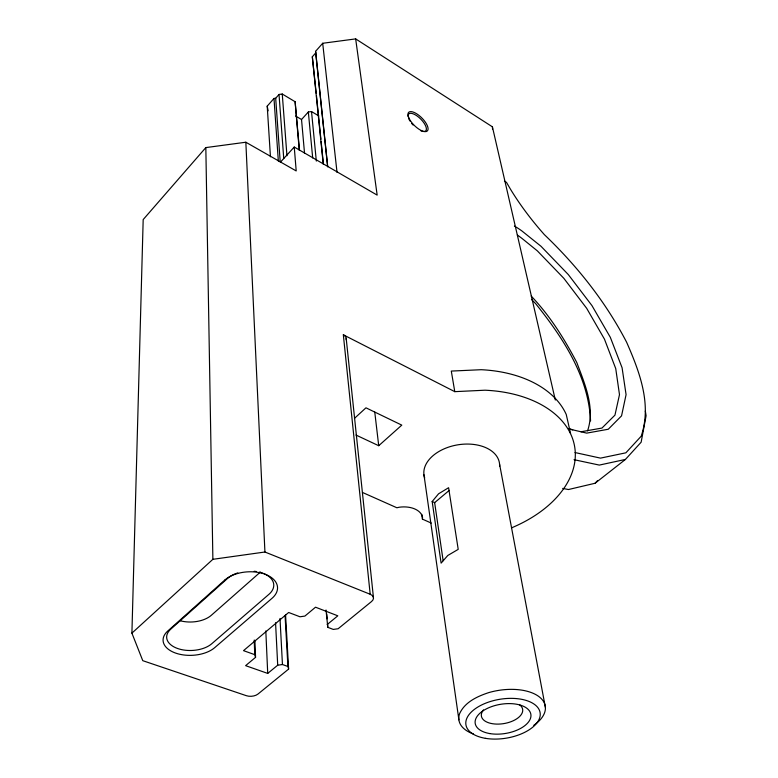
<?xml version="1.0" encoding="UTF-8"?>
<svg xmlns="http://www.w3.org/2000/svg" width="778" height="778" viewBox="0 0 778 778"><rect width="100%" height="100%" fill="white"/><g stroke="black" fill="none" stroke-linecap="round" stroke-linejoin="round"><path stroke-width="1.17" d="M285.555 614.591L288.619 669.08L257.995 694.044A8.373 4.571 -4.1 0 1 246.363 695.697L142.773 660.678L131.91 633.136L143.181 219.581L205.83 147.596L245.838 142.228L296.204 170.946L294.249 147.032L377.165 195.113L355.663 38.9L322.695 43.276L315.547 51.367L327.616 166.55M431.245 523.059L422.444 519.14L422.551 517.603A21.453 13.382 -7.5 0 0 399.25 507.227L396.877 507.762L362.616 492.513M587.555 430.856C595.394 407.925 584.793 383.962 576.809 362.567C564.313 338.702 549.842 315.605 531.17 296.058M432.169 501.509L438.559 493.816L448.595 487.709L458.213 549.365L447.778 555.482L441.116 563.136L432.169 501.509L434.639 502.637L443.139 560.675M270.452 156.796L267.214 106.139L273.992 98.456L275.694 98.232L279.03 94.459L282.258 94.021L295.115 101.733L299.511 150.31M323.249 164.187L312.318 56.775L315.79 52.846L315.547 51.367M304.548 153.383L301.533 119.52L308.341 111.993L311.521 111.565L318.815 115.941M562.679 488.419L568.465 489.527L595.073 483.264L625.424 459.438L641.14 442.205L646.09 415.724L645.332 411.008M280.527 162.048L294.249 147.032M595.073 483.264L597.523 480.61M354.457 418.379L365.961 407.818L401.798 425.128L378.721 445.716L355.964 435.038M131.91 633.136L212.88 559.314L264.928 552.01L370.192 594.266A8.84 5.203 -6.5 0 1 371.563 601.511L338.138 628.741L333.285 629.421L327.801 627.34L326.021 610.02M260.338 572.112L211.334 615.281A24.361 14.218 -2.3 0 1 179.99 620.698M434.639 502.637L449.246 490.393M254.902 640.352L255.563 657.332L245.615 665.657L267.72 673.408L277.707 665.2L282.453 664.529L287.909 666.474L288.619 669.08M327.168 624.559L337.808 615.816L315.518 607.2L304.898 616.079L299.977 616.779L288.657 612.481L243.514 650.651L254.766 654.658L255.563 657.332M625.424 459.438L599.323 465.088L574.028 459.691M581.01 431.771L601.958 428.065L614.951 415.141L619.483 394.65L615.738 368.597L604.448 339.12L586.69 308.341L563.817 278.291L537.335 250.856L523.37 239.536A48.586 20.354 47.5 0 0 517.341 235.024M370.192 594.266L343.331 334.793L454.78 391.655L485.034 390.206A115.037 74.163 -9.4 0 1 574.456 445.57A115.037 74.163 -9.4 0 1 511.623 527.815M575.039 452.553L600.49 458.125L625.891 452.806L641.218 436.186C652.032 404.152 639.487 371.699 626.66 342.32C605.712 301.864 577.179 266.008 544.318 234.596L540.331 230.025A129.732 47.944 47.6 0 1 510.397 189.073L506.488 182.363L504.436 181.089M568.679 428.882L586.7 433.122L608.26 429.252L621.554 415.851L626.076 394.65L622.079 367.741L610.322 337.321L591.941 305.579L568.31 274.576L540.982 246.256L521.882 230.93A53.196 22.163 47.5 0 0 514.404 226.077M569.263 428.785L572.715 429.835M295.65 116.029L301.533 119.52M355.663 38.9L492.406 126.824L555.317 400.048M531.481 299.355L535.692 303.702C562.757 337.496 588.606 376.396 590.57 420.995M570.575 433.531L566.248 414.499A113.646 74.377 -9.4 0 0 481.183 369.706L451.298 371.077L454.78 391.655M267.214 106.139L268.128 110.836M499.593 464.281L545.397 707.455M312.318 56.775L316.218 93.331M423.961 474.833L458.894 719.845M421.783 514.346L422.444 519.14M374.763 412.097L378.721 445.716M322.695 43.276L337.03 172.376M346.181 338.265L373.44 597.533M315.79 52.846L327.742 166.852M316.461 95.743L320.896 139.204M321.139 141.615L323.23 162.145M311.521 111.565L316.325 161.075M308.341 111.993L312.688 157.895M295.115 101.733L299.248 150.096M326.76 614.017L327.139 618.86M327.519 623.703L327.801 627.34M282.258 94.021L286.946 155.736M279.03 94.459L283.746 158.605M275.694 98.232L280.216 162.038M273.992 98.456L278.339 161.075M492.406 126.824L492.552 129.09M285.069 615.602L287.909 666.474M280.002 618.461L282.453 664.529M275.558 622.76L277.707 665.2M245.838 142.228L264.928 552.01M265.813 630.948L267.72 673.408M254.211 640.1L254.766 654.658M205.83 147.596L212.88 559.314M408.168 116.71A11.991 4.824 44.8 0 1 415.219 114.784A11.991 4.824 44.8 0 1 425.955 126.707A11.991 4.824 44.8 0 1 420.849 130.792M413.069 125.025A11.991 4.824 44.8 0 1 411.708 123.449M410.006 121.057A11.991 4.824 44.8 0 1 408.79 118.752M519.539 704.732A20.918 11.028 -9.3 0 1 503.016 723.725A20.918 11.028 -9.3 0 1 483.527 709.886M424.7 477.964A38.2 24.595 -9.4 0 1 458.349 444.744A38.2 24.595 -9.4 0 1 499.602 466.43M533.757 725.339A43.724 23.039 -9.3 0 0 538.639 696.388A43.724 23.039 -9.3 0 0 488.691 692.624C477.264 696.407 464.836 702.077 459.594 713.679A43.724 23.039 -9.3 0 0 473.462 733.985M264.345 573.824A25.421 15.132 -3.6 0 1 268.964 594.295L211.781 643.727A24.74 14.121 -2.5 0 1 177.578 648.492A24.74 14.121 -2.5 0 1 170.752 629.178L227.584 578.404A25.421 15.132 -3.6 0 1 237.776 572.909M254.192 571.266A25.421 15.132 -3.6 0 1 256.361 571.538M259.453 572.161A25.421 15.132 -3.6 0 1 263.295 573.376M343.331 334.793A7.576 5.388 -5.5 0 1 346.161 339.675M224.638 580.174L167.747 631.036A28.319 16.124 -2.5 0 0 175.575 653.073A28.319 16.124 -2.5 0 0 214.709 647.646L272.008 598.321A29.097 17.281 -3.6 0 0 265.327 574.329A29.097 17.281 -3.6 0 0 224.638 580.174M408.751 117.702A13.187 5.3 44.8 0 0 426.072 131.57A13.187 5.3 44.8 0 0 419.167 115.562A13.187 5.3 44.8 0 0 408.751 117.702M489.916 733.596A28.183 14.772 -9.3 0 0 530.946 715.079A28.183 14.772 -9.3 0 0 488.263 707.961A28.183 14.772 -9.3 0 0 489.916 733.596M485.375 738.322A37.587 19.703 -9.3 0 0 540.224 713.747A37.587 19.703 -9.3 0 0 483.449 704.109A37.587 19.703 -9.3 0 0 485.375 738.322"/></g></svg>
